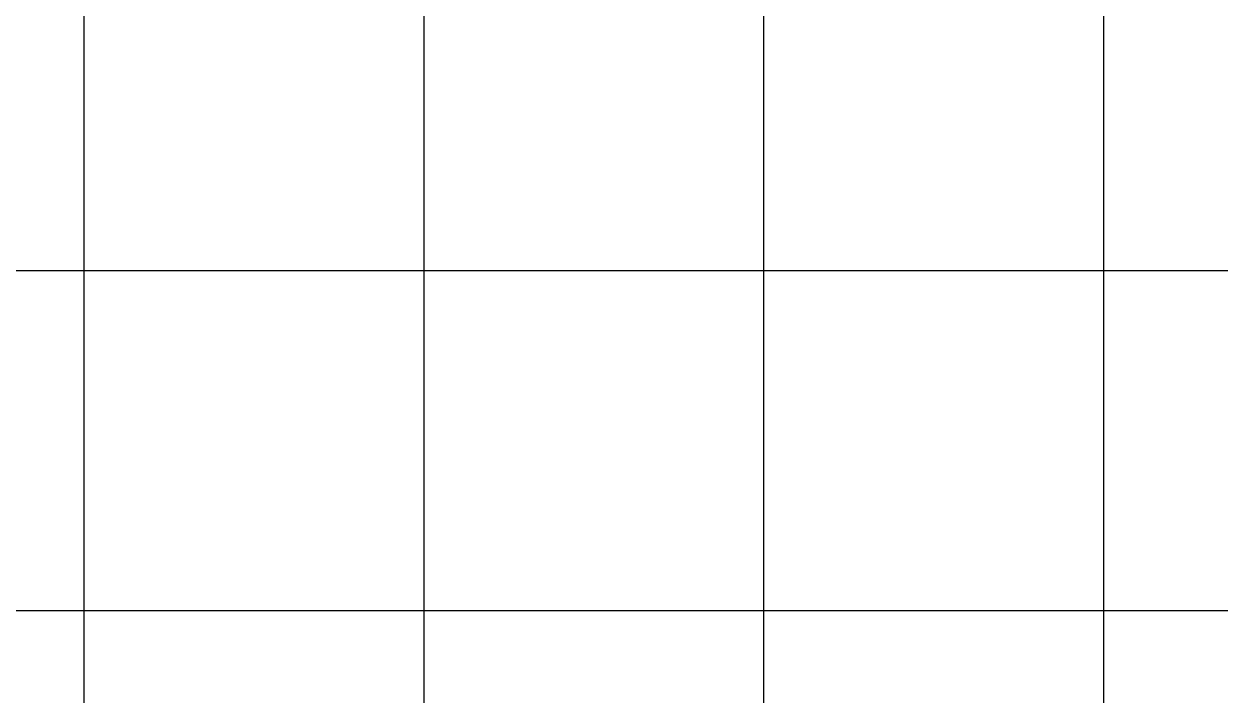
# Model space of a CAD drawing. Header units: millimetres. Extents: x 736950 to 740938, y 8500595 to 8502163.
# Drawn here: x 737982.3 to 738334.2, y 8501575.1 to 8501772.6 of the extents above; entities that cross this region are included whole.
import ezdxf

# ---------------------------------------------------------------- set-up
doc = ezdxf.new("R2010")
doc.units = ezdxf.units.MM
doc.layers.add('Cuadricula Coordenadas', color=5, linetype='Continuous')

msp = doc.modelspace()

# ---------------------------------------------------------------- linework, layer by layer
at = {"layer": 'Cuadricula Coordenadas', "color": 8}
for p, q in [((738000, 8500595.5072), (738000, 8502130.6413)), ((738100, 8500595.5072), (738100, 8502130.6413)), ((738200, 8500595.5072), (738200, 8502130.6413)), ((738300, 8500595.5072), (738300, 8502130.6413)), ((736950.2265, 8501700), (738552.8979, 8501700)), ((736950.2265, 8501600), (738552.8979, 8501600))]:
    msp.add_line(p, q, dxfattribs=at)

doc.saveas('drawing.dxf')
